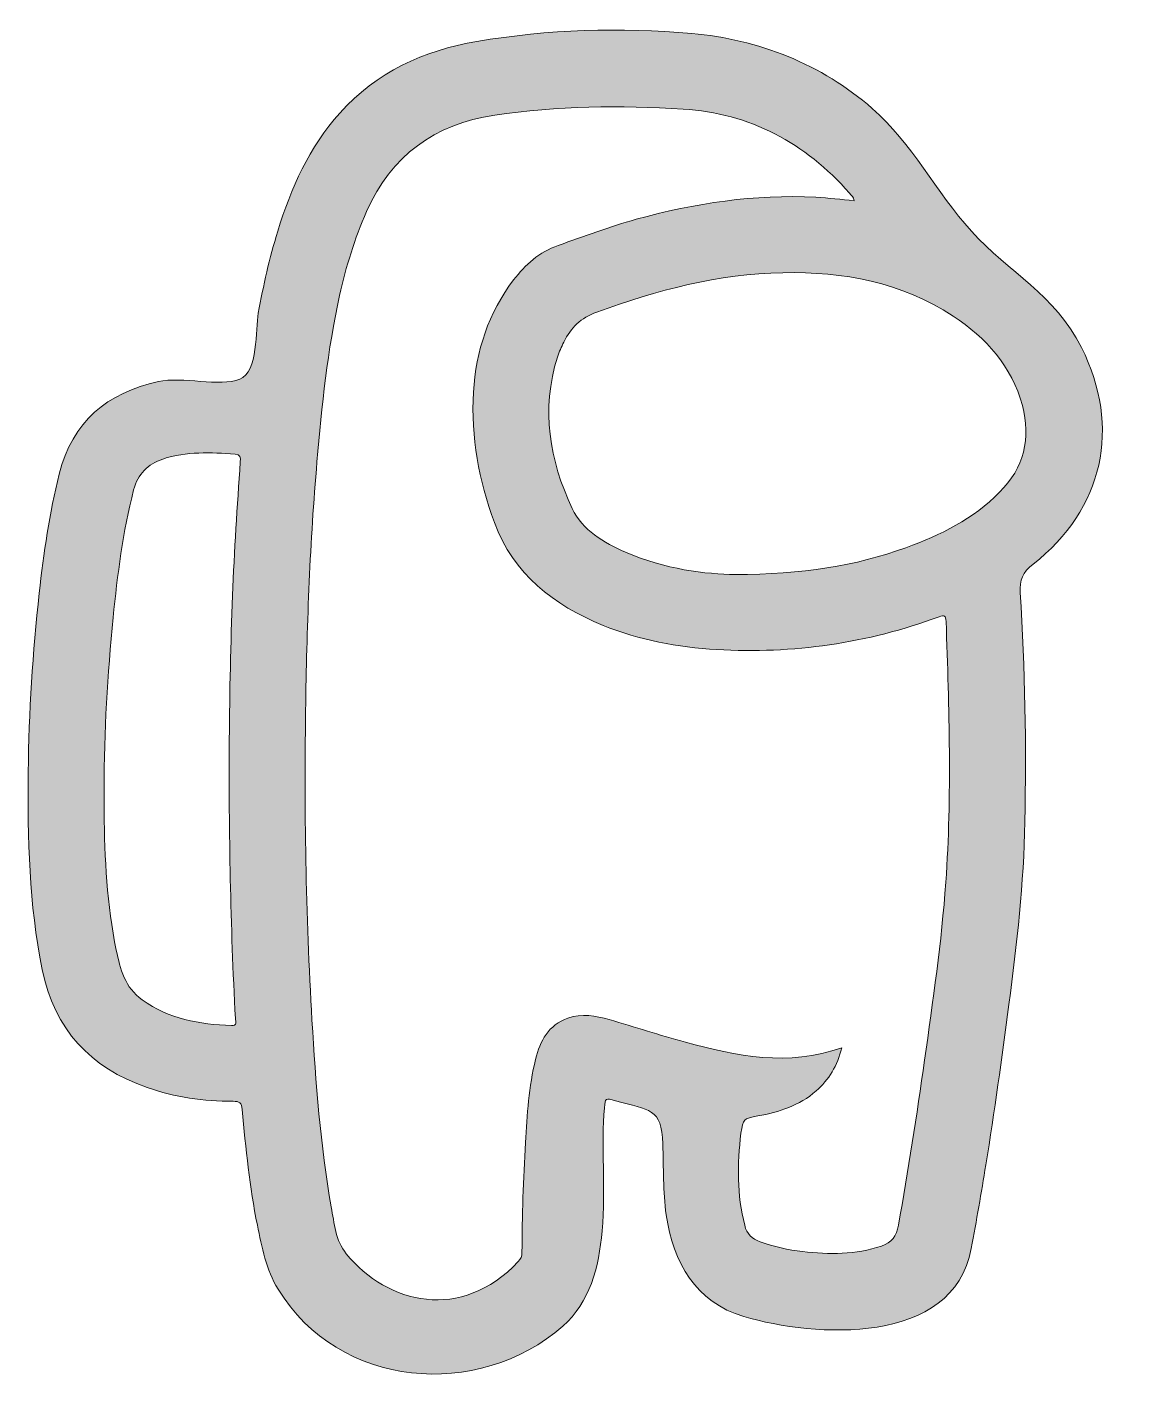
# Model space of a CAD drawing. Header units: inches. Extents: x 103 to 656, y -728 to -34.
import ezdxf

# ---------------------------------------------------------------- set-up
doc = ezdxf.new("R2010")
doc.units = ezdxf.units.IN
doc.header["$MEASUREMENT"] = 0
doc.layers.add('Layer 1', color=7, linetype='Continuous')

msp = doc.modelspace()

# ---------------------------------------------------------------- hatches: boundary and pattern name
at = {"layer": 'Layer 1', "true_color": 0xffffff}
h = msp.add_hatch(color=7, dxfattribs=at)
h.dxf.hatch_style = 2
edge = h.paths.add_edge_path()
edge.add_spline(control_points=[(635.76, -195.76), (622.34, -168.99), (599.21, -157.96), (580.17, -136.96), (562.26, -117.21), (550.3, -92.64), (530.02, -74.93), (504.5, -52.64), (472.59, -39.97), (438.92, -37.11), (402.75, -34.05), (366.37, -34.96), (330.4, -41.12), (303.48, -45.72), (279.64, -56.62), (261.11, -77.33), (245.67, -94.59), (236.43, -115.17), (229.74, -137.06), (225.6, -150.63), (222.44, -164.48), (219.96, -178.44), (218.49, -186.7), (220.07, -208.04), (210.54, -211.86), (200.75, -215.77), (181.29, -210.38), (169.5, -212.99), (143.63, -218.71), (125.96, -233.18), (119.36, -259.76), (114.43, -279.57), (111.51, -299.7), (109.28, -319.93), (105.97, -349.98), (104.07, -380.12), (103.72, -410.36), (103.34, -443.79), (104.14, -477.08), (110.79, -510.07), (116.92, -540.5), (135.01, -559.74), (163.78, -569.76), (177.83, -574.66), (192.35, -576.87), (207.19, -576.73), (210.47, -576.7), (211.49, -577.52), (211.81, -580.96), (213.57, -600.52), (215.63, -620.06), (219.46, -639.35), (221.68, -650.54), (223.93, -661.79), (229.96, -671.72), (260.43, -721.85), (331.21, -727.97), (373.82, -690.32), (387.31, -678.4), (392.07, -660.93), (393.64, -642.17), (395.42, -621.05), (393.16, -598.31), (394.8, -580.04), (395.26, -574.91), (395.21, -574.98), (400.4, -576.47), (417.67, -581.43), (423.69, -579.86), (424.29, -598.32), (424.68, -610.28), (424.28, -622.24), (426, -634.14), (429.47, -658.2), (440.77, -678.25), (465.28, -685.53), (500.85, -696.09), (570.94, -700.54), (580.12, -651.15), (582.73, -637.1), (585.16, -623.01), (587.46, -608.91), (591.86, -581.97), (595.55, -554.93), (599.11, -527.87), (603.14, -497.19), (606.62, -466.46), (607.2, -435.49), (607.93, -396.87), (607.3, -358.25), (604.87, -319.69), (604.47, -313.3), (606.09, -309.41), (611.3, -305.33), (646.91, -277.45), (656, -236.13), (635.76, -195.76)], knot_values=[0, 0, 0, 0, 1, 1, 1, 2, 2, 2, 3, 3, 3, 4, 4, 4, 5, 5, 5, 6, 6, 6, 7, 7, 7, 8, 8, 8, 9, 9, 9, 10, 10, 10, 11, 11, 11, 12, 12, 12, 13, 13, 13, 14, 14, 14, 15, 15, 15, 16, 16, 16, 17, 17, 17, 18, 18, 18, 19, 19, 19, 20, 20, 20, 21, 21, 21, 22, 22, 22, 23, 23, 23, 24, 24, 24, 25, 25, 25, 26, 26, 26, 27, 27, 27, 28, 28, 28, 29, 29, 29, 30, 30, 30, 31, 31, 31, 32, 32, 32, 32], degree=3, periodic=1)
edge = h.paths.add_edge_path()
edge.add_spline(control_points=[(210.86, -253.56), (209.24, -276.06), (207.84, -298.56), (206.94, -321.1), (205.96, -345.38), (205.48, -369.67), (205.31, -393.96), (204.99, -440.97), (205.9, -487.96), (208.37, -534.91), (208.45, -536.46), (209.43, -538.62), (206.34, -538.48), (190.27, -537.78), (174.82, -535.17), (161.26, -525.47), (152.54, -519.23), (150.2, -509.94), (148.22, -500.43), (143.42, -477.4), (142.3, -454.03), (142.11, -430.59), (142.08, -426.68), (142.11, -422.78), (142.11, -418.87), (142.02, -389.93), (143.79, -361.07), (146.64, -332.29), (148.79, -310.6), (151.5, -288.97), (156.97, -267.79), (159.05, -259.73), (164.13, -254.72), (171.73, -252.16), (183.65, -248.14), (195.95, -248.88), (208.23, -249.69), (210.83, -249.86), (211.01, -251.4), (210.86, -253.56)], knot_values=[0, 0, 0, 0, 1, 1, 1, 2, 2, 2, 3, 3, 3, 4, 4, 4, 5, 5, 5, 6, 6, 6, 7, 7, 7, 8, 8, 8, 9, 9, 9, 10, 10, 10, 11, 11, 11, 12, 12, 12, 13, 13, 13, 13], degree=3, periodic=1)
edge = h.paths.add_edge_path()
edge.add_spline(control_points=[(567.25, -466.04), (565.11, -496.17), (560.67, -526.07), (556.51, -555.98), (552.63, -583.87), (548.14, -611.65), (543.33, -639.39), (542.36, -644.97), (540, -648.08), (534.74, -649.88), (521.66, -654.36), (508.32, -654.23), (494.88, -652.68), (487.56, -651.83), (480.37, -650.29), (473.4, -647.78), (469.28, -646.29), (466.74, -643.83), (465.64, -639.38), (461.8, -623.98), (461.72, -608.47), (463.78, -592.88), (464.74, -585.56), (464.97, -585.55), (472.27, -584.17), (483.04, -582.14), (493.27, -578.9), (501.75, -571.52), (508.27, -565.85), (512.37, -558.75), (514.74, -549.65), (487.55, -559.39), (461.6, -553.88), (435.78, -546.89), (422.84, -543.38), (410.09, -539.15), (397.2, -535.44), (390.35, -533.47), (383.39, -532.2), (376.33, -534.72), (366.5, -538.22), (362.31, -546.14), (360.01, -555.54), (356.63, -569.37), (355.68, -583.51), (354.89, -597.65), (353.85, -616.13), (353.21, -634.63), (353.15, -653.15), (353.14, -655.05), (352.49, -656.41), (351.23, -657.75), (322.51, -688.32), (285.28, -679.31), (264.41, -653.83), (258.92, -647.12), (258.28, -638.34), (256.82, -630.15), (251.26, -598.94), (248.96, -567.38), (247.07, -535.78), (243.87, -482.17), (243.06, -428.52), (243.91, -374.85), (244.54, -334.36), (246.09, -293.89), (249.59, -253.52), (252.04, -225.3), (254.91, -197.14), (261.04, -169.43), (264.25, -154.9), (268.61, -140.75), (274.64, -127.08), (287.18, -98.71), (308.98, -82.96), (339.36, -78.41), (370.98, -73.68), (402.86, -73.33), (434.59, -75.32), (468.2, -77.42), (496.33, -92.28), (518.57, -117.8), (519.48, -118.86), (520.79, -119.73), (520.9, -121.61), (514.43, -120.98), (508.04, -120.23), (501.6, -119.88), (470.68, -118.22), (440.54, -122.83), (410.84, -131.01), (397.47, -134.69), (384.52, -139.6), (371.46, -144.21), (361.83, -147.62), (354.82, -153.86), (348.88, -161.67), (336.17, -178.4), (329.89, -197.45), (328.65, -218.33), (327.31, -241.06), (331.32, -262.98), (339.19, -284.16), (348.94, -310.39), (369.13, -326), (394.13, -336.23), (412.49, -343.74), (431.76, -347.24), (451.5, -348.41), (490.1, -350.71), (527.56, -345.27), (563.83, -331.85), (566.5, -330.86), (567.29, -331.24), (567.39, -334.18), (568.89, -378.14), (570.35, -422.11), (567.25, -466.04)], knot_values=[0, 0, 0, 0, 1, 1, 1, 2, 2, 2, 3, 3, 3, 4, 4, 4, 5, 5, 5, 6, 6, 6, 7, 7, 7, 8, 8, 8, 9, 9, 9, 10, 10, 10, 11, 11, 11, 12, 12, 12, 13, 13, 13, 14, 14, 14, 15, 15, 15, 16, 16, 16, 17, 17, 17, 18, 18, 18, 19, 19, 19, 20, 20, 20, 21, 21, 21, 22, 22, 22, 23, 23, 23, 24, 24, 24, 25, 25, 25, 26, 26, 26, 27, 27, 27, 28, 28, 28, 29, 29, 29, 30, 30, 30, 31, 31, 31, 32, 32, 32, 33, 33, 33, 34, 34, 34, 35, 35, 35, 36, 36, 36, 37, 37, 37, 38, 38, 38, 39, 39, 39, 39], degree=3, periodic=1)
edge = h.paths.add_edge_path()
edge.add_spline(control_points=[(594.43, -268.96), (581.09, -282.42), (564.58, -290.64), (547.08, -296.95), (521.45, -306.19), (494.9, -310.54), (460.83, -310.49), (446.27, -310.39), (425.3, -307.92), (405.47, -299.23), (394.41, -294.38), (383.72, -288.22), (378.5, -277.12), (367.02, -252.7), (362.73, -227.14), (371.06, -200.6), (371.87, -198), (373.08, -195.51), (374.29, -193.05), (377.83, -185.82), (382.83, -180.8), (390.93, -177.87), (421.39, -166.85), (452.32, -158.59), (484.93, -157.98), (515.59, -157.39), (544.79, -162.75), (570.88, -179.91), (587.65, -190.94), (600.58, -205.25), (605.92, -225.11), (610.4, -241.76), (606.71, -256.56), (594.43, -268.96)], knot_values=[0, 0, 0, 0, 1, 1, 1, 2, 2, 2, 3, 3, 3, 4, 4, 4, 5, 5, 5, 6, 6, 6, 7, 7, 7, 8, 8, 8, 9, 9, 9, 10, 10, 10, 11, 11, 11, 11], degree=3, periodic=1)

# ---------------------------------------------------------------- linework, layer by layer
at = {"layer": 'Layer 1', "lineweight": 0}
for points, knots in [([(635.76, -195.76), (622.34, -168.99), (599.21, -157.96), (580.17, -136.96), (562.26, -117.21), (550.3, -92.64), (530.02, -74.93), (504.5, -52.64), (472.59, -39.97), (438.92, -37.11), (402.75, -34.05), (366.37, -34.96), (330.4, -41.12), (303.48, -45.72), (279.64, -56.62), (261.11, -77.33), (245.67, -94.59), (236.43, -115.17), (229.74, -137.06), (225.6, -150.63), (222.44, -164.48), (219.96, -178.44), (218.49, -186.7), (220.07, -208.04), (210.54, -211.86), (200.75, -215.77), (181.29, -210.38), (169.5, -212.99), (143.63, -218.71), (125.96, -233.18), (119.36, -259.76), (114.43, -279.57), (111.51, -299.7), (109.28, -319.93), (105.97, -349.98), (104.07, -380.12), (103.72, -410.36), (103.34, -443.79), (104.14, -477.08), (110.79, -510.07), (116.92, -540.5), (135.01, -559.74), (163.78, -569.76), (177.83, -574.66), (192.35, -576.87), (207.19, -576.73), (210.47, -576.7), (211.49, -577.52), (211.81, -580.96), (213.57, -600.52), (215.63, -620.06), (219.46, -639.35), (221.68, -650.54), (223.93, -661.79), (229.96, -671.72), (260.43, -721.85), (331.21, -727.97), (373.82, -690.32), (387.31, -678.4), (392.07, -660.93), (393.64, -642.17), (395.42, -621.05), (393.16, -598.31), (394.8, -580.04), (395.26, -574.91), (395.21, -574.98), (400.4, -576.47), (417.67, -581.43), (423.69, -579.86), (424.29, -598.32), (424.68, -610.28), (424.28, -622.24), (426, -634.14), (429.47, -658.2), (440.77, -678.25), (465.28, -685.53), (500.85, -696.09), (570.94, -700.54), (580.12, -651.15), (582.73, -637.1), (585.16, -623.01), (587.46, -608.91), (591.86, -581.97), (595.55, -554.93), (599.11, -527.87), (603.14, -497.19), (606.62, -466.46), (607.2, -435.49), (607.93, -396.87), (607.3, -358.25), (604.87, -319.69), (604.47, -313.3), (606.09, -309.41), (611.3, -305.33), (646.91, -277.45), (656, -236.13), (635.76, -195.76)], [0, 0, 0, 0, 1, 1, 1, 2, 2, 2, 3, 3, 3, 4, 4, 4, 5, 5, 5, 6, 6, 6, 7, 7, 7, 8, 8, 8, 9, 9, 9, 10, 10, 10, 11, 11, 11, 12, 12, 12, 13, 13, 13, 14, 14, 14, 15, 15, 15, 16, 16, 16, 17, 17, 17, 18, 18, 18, 19, 19, 19, 20, 20, 20, 21, 21, 21, 22, 22, 22, 23, 23, 23, 24, 24, 24, 25, 25, 25, 26, 26, 26, 27, 27, 27, 28, 28, 28, 29, 29, 29, 30, 30, 30, 31, 31, 31, 32, 32, 32, 32]), ([(567.25, -466.04), (565.11, -496.17), (560.67, -526.07), (556.51, -555.98), (552.63, -583.87), (548.14, -611.65), (543.33, -639.39), (542.36, -644.97), (540, -648.08), (534.74, -649.88), (521.66, -654.36), (508.32, -654.23), (494.88, -652.68), (487.56, -651.83), (480.37, -650.29), (473.4, -647.78), (469.28, -646.29), (466.74, -643.83), (465.64, -639.38), (461.8, -623.98), (461.72, -608.47), (463.78, -592.88), (464.74, -585.56), (464.97, -585.55), (472.27, -584.17), (483.04, -582.14), (493.27, -578.9), (501.75, -571.52), (508.27, -565.85), (512.37, -558.75), (514.74, -549.65), (487.55, -559.39), (461.6, -553.88), (435.78, -546.89), (422.84, -543.38), (410.09, -539.15), (397.2, -535.44), (390.35, -533.47), (383.39, -532.2), (376.33, -534.72), (366.5, -538.22), (362.31, -546.14), (360.01, -555.54), (356.63, -569.37), (355.68, -583.51), (354.89, -597.65), (353.85, -616.13), (353.21, -634.63), (353.15, -653.15), (353.14, -655.05), (352.49, -656.41), (351.23, -657.75), (322.51, -688.32), (285.28, -679.31), (264.41, -653.83), (258.92, -647.12), (258.28, -638.34), (256.82, -630.15), (251.26, -598.94), (248.96, -567.38), (247.07, -535.78), (243.87, -482.17), (243.06, -428.52), (243.91, -374.85), (244.54, -334.36), (246.09, -293.89), (249.59, -253.52), (252.04, -225.3), (254.91, -197.14), (261.04, -169.43), (264.25, -154.9), (268.61, -140.75), (274.64, -127.08), (287.18, -98.71), (308.98, -82.96), (339.36, -78.41), (370.98, -73.68), (402.86, -73.33), (434.59, -75.32), (468.2, -77.42), (496.33, -92.28), (518.57, -117.8), (519.48, -118.86), (520.79, -119.73), (520.9, -121.61), (514.43, -120.98), (508.04, -120.23), (501.6, -119.88), (470.68, -118.22), (440.54, -122.83), (410.84, -131.01), (397.47, -134.69), (384.52, -139.6), (371.46, -144.21), (361.83, -147.62), (354.82, -153.86), (348.88, -161.67), (336.17, -178.4), (329.89, -197.45), (328.65, -218.33), (327.31, -241.06), (331.32, -262.98), (339.19, -284.16), (348.94, -310.39), (369.13, -326), (394.13, -336.23), (412.49, -343.74), (431.76, -347.24), (451.5, -348.41), (490.1, -350.71), (527.56, -345.27), (563.83, -331.85), (566.5, -330.86), (567.29, -331.24), (567.39, -334.18), (568.89, -378.14), (570.35, -422.11), (567.25, -466.04)], [0, 0, 0, 0, 1, 1, 1, 2, 2, 2, 3, 3, 3, 4, 4, 4, 5, 5, 5, 6, 6, 6, 7, 7, 7, 8, 8, 8, 9, 9, 9, 10, 10, 10, 11, 11, 11, 12, 12, 12, 13, 13, 13, 14, 14, 14, 15, 15, 15, 16, 16, 16, 17, 17, 17, 18, 18, 18, 19, 19, 19, 20, 20, 20, 21, 21, 21, 22, 22, 22, 23, 23, 23, 24, 24, 24, 25, 25, 25, 26, 26, 26, 27, 27, 27, 28, 28, 28, 29, 29, 29, 30, 30, 30, 31, 31, 31, 32, 32, 32, 33, 33, 33, 34, 34, 34, 35, 35, 35, 36, 36, 36, 37, 37, 37, 38, 38, 38, 39, 39, 39, 39]), ([(594.43, -268.96), (581.09, -282.42), (564.58, -290.64), (547.08, -296.95), (521.45, -306.19), (494.9, -310.54), (460.83, -310.49), (446.27, -310.39), (425.3, -307.92), (405.47, -299.23), (394.41, -294.38), (383.72, -288.22), (378.5, -277.12), (367.02, -252.7), (362.73, -227.14), (371.06, -200.6), (371.87, -198), (373.08, -195.51), (374.29, -193.05), (377.83, -185.82), (382.83, -180.8), (390.93, -177.87), (421.39, -166.85), (452.32, -158.59), (484.93, -157.98), (515.59, -157.39), (544.79, -162.75), (570.88, -179.91), (587.65, -190.94), (600.58, -205.25), (605.92, -225.11), (610.4, -241.76), (606.71, -256.56), (594.43, -268.96)], [0, 0, 0, 0, 1, 1, 1, 2, 2, 2, 3, 3, 3, 4, 4, 4, 5, 5, 5, 6, 6, 6, 7, 7, 7, 8, 8, 8, 9, 9, 9, 10, 10, 10, 11, 11, 11, 11]), ([(210.86, -253.56), (209.24, -276.06), (207.84, -298.56), (206.94, -321.1), (205.96, -345.38), (205.48, -369.67), (205.31, -393.96), (204.99, -440.97), (205.9, -487.96), (208.37, -534.91), (208.45, -536.46), (209.43, -538.62), (206.34, -538.48), (190.27, -537.78), (174.82, -535.17), (161.26, -525.47), (152.54, -519.23), (150.2, -509.94), (148.22, -500.43), (143.42, -477.4), (142.3, -454.03), (142.11, -430.59), (142.08, -426.68), (142.11, -422.78), (142.11, -418.87), (142.02, -389.93), (143.79, -361.07), (146.64, -332.29), (148.79, -310.6), (151.5, -288.97), (156.97, -267.79), (159.05, -259.73), (164.13, -254.72), (171.73, -252.16), (183.65, -248.14), (195.95, -248.88), (208.23, -249.69), (210.83, -249.86), (211.01, -251.4), (210.86, -253.56)], [0, 0, 0, 0, 1, 1, 1, 2, 2, 2, 3, 3, 3, 4, 4, 4, 5, 5, 5, 6, 6, 6, 7, 7, 7, 8, 8, 8, 9, 9, 9, 10, 10, 10, 11, 11, 11, 12, 12, 12, 13, 13, 13, 13])]:
    msp.add_open_spline(points, degree=3, knots=knots, dxfattribs=at)

doc.saveas('drawing.dxf')
